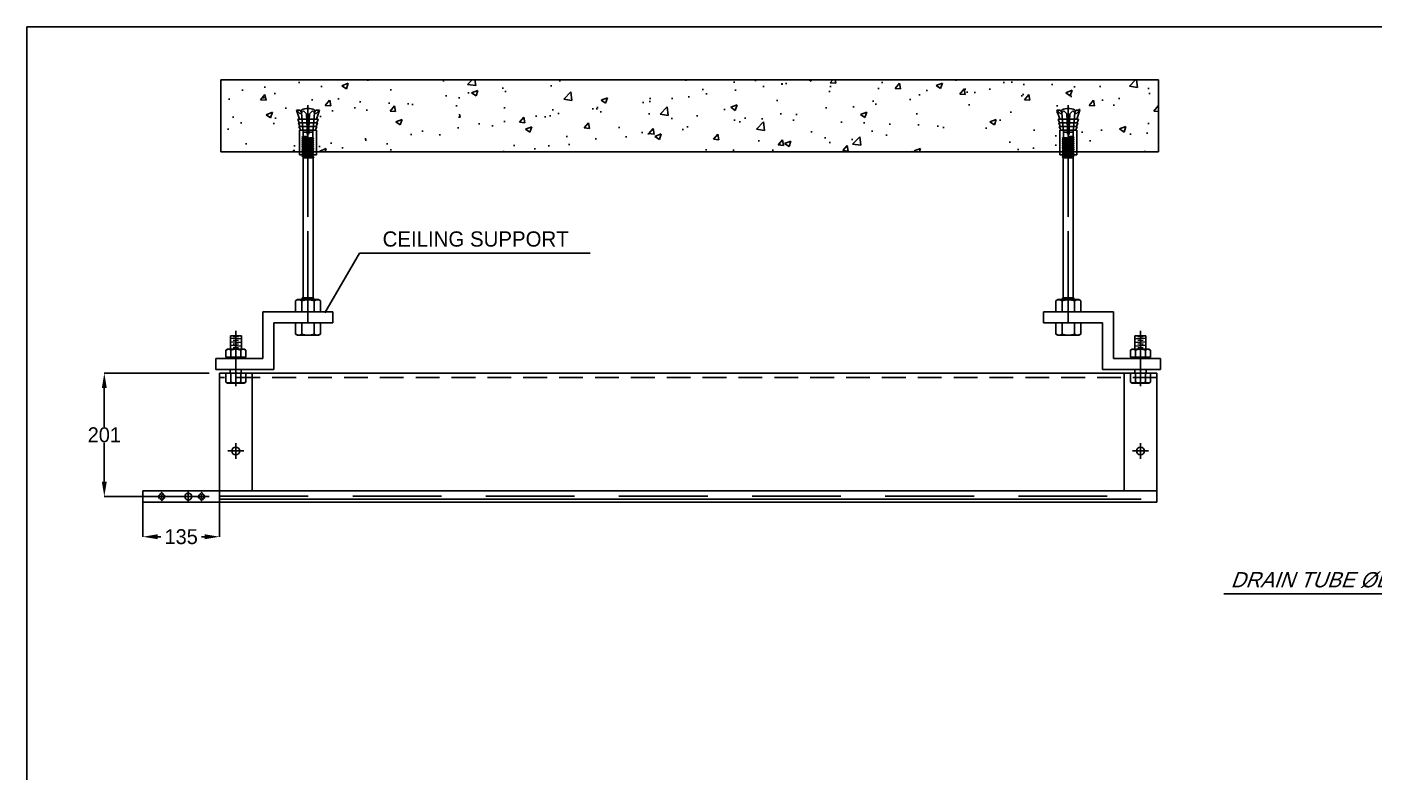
# Model space of a CAD drawing. Extents: x 462150 to 593348, y 35809 to 85242.
# Drawn here: x 473996 to 475893, y 49605 to 50655 of the extents above; entities that cross this region are included whole.
import ezdxf

# ---------------------------------------------------------------- set-up
doc = ezdxf.new("R2010")
doc.units = 0
doc.header["$LTSCALE"] = 500
doc.header["$MEASUREMENT"] = 0
for name, pattern in [('CENTER', [2, 1.25, -0.25, 0.25, -0.25]), ('DASHDOT', [1, 0.5, -0.25, 0, -0.25]), ('DOT-E', [0.26, 0.15, -0.11]), ('DSH1', [0.101, 0.067, -0.034]), ('HIDDEN', [0.375, 0.25, -0.125])]:
    doc.linetypes.add(name, pattern=pattern)
for name, color, linetype in [('M_AHU', 40, 'Continuous'), ('M_DISTANCE', 30, 'Continuous'), ('MCENTER', 7, 'DASHDOT'), ('MDRILL-D', 2, 'DOT-E'), ('MDRILLING', 2, 'Continuous'), ('MLEROY80', 2, 'Continuous'), ('MLEROY80-1', 2, 'Continuous'), ('MNUTS', 2, 'Continuous')]:
    doc.layers.add(name, color=color, linetype=linetype)
doc.styles.add('MLEROY80', font='stencil', dxfattribs={"oblique": 20, "height": 210})
doc.dimstyles.new('M_A_HAMID', dxfattribs={"dimscale": 0, "dimtxt": 105, "dimasz": 105, "dimexe": 0.18, "dimexo": 0.625, "dimtad": 0, "dimtih": 1, "dimtoh": 1, "dimdec": 0, "dimzin": 0, "dimdsep": 46, "dimtxsty": 'Standard', "dimcen": 0.09, "dimclrt": 256, "dimadec": 0, "dimazin": 0, "dimtfac": 1, "dimtdec": 0, "dimtofl": 0, "dimtmove": 0, "dimatfit": 3, "dimfxl": 1, "dimtolj": 1, "dimtzin": 0, "dimarcsym": 0})

# ---------------------------------------------------------------- blocks, each defined once
blk = doc.blocks.new('*D575')
at = {"layer": 'Defpoints', "color": 0, "transparency": 16777216}
for p in [(474158.7846902555, 49991.58219664316), (474266.7846902555, 49991.58219664316), (474266.7846902555, 49937.03192125211)]:
    blk.add_point(p, dxfattribs=at)
at = {"layer": 'M_DISTANCE', "color": 0, "lineweight": -2, "transparency": 16777216}
for p, q in [((474158.7846902555, 49990.95719664316), (474158.7846902555, 49936.85192125211)), ((474266.7846902555, 49990.95719664316), (474266.7846902555, 49936.85192125211)), ((474179.7846902555, 49937.03192125211), (474184.1596902555, 49937.03192125211)), ((474245.7846902555, 49937.03192125211), (474241.4096902555, 49937.03192125211))]:
    blk.add_line(p, q, dxfattribs=at)
at = {"layer": 'M_DISTANCE', "color": 0, "transparency": 16777216}
for points in [[(474179.7846902555, 49940.53192125211), (474179.7846902555, 49933.53192125211), (474158.7846902555, 49937.03192125211)], [(474245.7846902555, 49940.53192125211), (474245.7846902555, 49933.53192125211), (474266.7846902555, 49937.03192125211)]]:
    blk.add_solid(points, dxfattribs=at)
at = {"layer": 'M_DISTANCE', "transparency": 16777216, "insert": (474212.7846902555, 49937.03192125211), "char_height": 21, "attachment_point": 5}
blk.add_mtext('\\A1;135', dxfattribs=at)
blk = doc.blocks.new('*D576')
at = {"layer": 'Defpoints', "color": 0, "transparency": 16777216}
for p in [(474104.5662830176, 50167.48096884885), (474252.9275368251, 50167.48096884885), (474252.9275368251, 49993.70976246805)]:
    blk.add_point(p, dxfattribs=at)
at = {"layer": 'M_DISTANCE', "color": 0, "lineweight": -2, "transparency": 16777216}
for p, q in [((474252.3025368251, 50167.48096884885), (474104.3862830176, 50167.48096884885)), ((474104.5662830176, 50146.48096884885), (474104.5662830176, 50091.72036565838)), ((474104.5662830176, 50014.70976246805), (474104.5662830176, 50069.47036565838)), ((474252.3025368251, 49993.70976246805), (474104.3862830176, 49993.70976246805))]:
    blk.add_line(p, q, dxfattribs=at)
at = {"layer": 'M_DISTANCE', "color": 0, "transparency": 16777216}
for points in [[(474101.0662830176, 50146.48096884885), (474108.0662830176, 50146.48096884885), (474104.5662830176, 50167.48096884885)], [(474101.0662830176, 50014.70976246805), (474108.0662830176, 50014.70976246805), (474104.5662830176, 49993.70976246805)]]:
    blk.add_solid(points, dxfattribs=at)
at = {"layer": 'M_DISTANCE', "transparency": 16777216, "insert": (474104.5662830176, 50080.59536565845), "char_height": 21, "attachment_point": 5}
blk.add_mtext('\\A1;201', dxfattribs=at)
blk = doc.blocks.new('BOLT')
at = {"layer": 'MNUTS'}
for p, q in [((-3.638e-12, 135), (121.0644973453418, 135)), ((-3.638e-12, 67.5), (121.0972546104349, 67.5)), ((134.054878402112, 112.5), (121.0644973453418, 135)), ((134.054878402112, -112.5), (134.054878402112, 112.5)), ((0, -67.50000000000728), (121.0644973453418, -67.5)), ((3.638e-12, -135), (121.0644973453418, -135)), ((134.054878402112, -112.5), (121.0644973453418, -135))]:
    blk.add_line(p, q, dxfattribs=at)
for centre, radius, start, end in [((77.3909644753694, 100.8880248386849), 55, 322.5669593333992, 33.8110536569643), ((-80.35944283273783, 0.0488787698050146), 212.4487107513762, 341.4607744695029, 18.51142030084701), ((77.3909644753694, -100.8880248386849), 55, 326.1889463430356, 37.4330406666008)]:
    blk.add_arc(centre, radius, start, end, dxfattribs=at)
blk = doc.blocks.new('NUT1')
at = {"layer": 'MNUTS'}
for p, q in [((-110.0000000000018, 112.5), (-97.00961894323521, 135)), ((-110.0000000000018, 112.5), (-110.0000000000018, -112.5)), ((-1.819e-12, 135), (-97.00961894323521, 135)), ((-1.819e-12, 67.5), (-97.00961894323521, 67.5)), ((-1.819e-12, 135), (1.819e-12, -135)), ((-110.0000000000018, -112.5), (-97.00961894323521, -135)), ((-1.819e-12, -67.5), (-97.04237620832828, -67.5)), ((1.819e-12, -135), (-97.00961894323521, -135))]:
    blk.add_line(p, q, dxfattribs=at)
for centre, radius, start, end in [((-53.33608607325913, 100.8880248386849), 55, 146.1889463430356, 217.4330406666008), ((104.4143212348481, -0.0488787698050146), 212.4487107513762, 161.4607744695029, 198.511420300847), ((-53.33608607325913, -100.8880248386849), 55, 142.5669593333992, 213.8110536569644)]:
    blk.add_arc(centre, radius, start, end, dxfattribs=at)
blk = doc.blocks.new('MECH-A')
for p, q in [((1.00000000000004, 1.00000000000004), (0, 1.00000000000004)), ((0, 1.00000000000004), (0, 0))]:
    blk.add_line(p, q)

msp = doc.modelspace()

# ---------------------------------------------------------------- hatches: boundary and pattern name
at = {"layer": 'M_AHU'}
h = msp.add_hatch(dxfattribs=at)
h.set_pattern_fill('AR-CONC', color=9, scale=0.5, style=0)
h.set_pattern_definition([(49.99999999999999, (474021.7739844462, 48793.58374611465), (91.092334498002, -7.969542769451543), [9.525, -104.775]), (355, (474021.7739844462, 48793.58374611465), (-17.62141298783349, 95.52832144108999), [7.62, -83.82]), (100.451, (474029.3649844461, 48792.91962111464), (73.47125083297962, 87.55834391014594), [8.095, -89.045]), (46.18420000000001, (474021.7739844462, 48818.98374611465), (135.539520446065, -21.02116396636357), [14.2875, -157.1625]), (96.63559999999998, (474033.0689344461, 48817.23199611465), (118.7021172331186, 123.7127779450246), [12.14249999999995, -133.5674999999992]), (351.1840000000001, (474021.7739844462, 48818.98374611465), (118.702302906967, 123.7125589302988), [11.43, -125.73]), (21, (474034.4739844461, 48812.63374611464), (75.80743991769164, -51.13275925838125), [9.525, -104.775]), (326.0000000000001, (474034.4739844461, 48812.63374611464), (30.90101417382354, 92.09398306115963), [7.62, -83.82]), (71.4514, (474040.7912344462, 48808.37269611465), (106.7082453850622, 40.96142885802873), [8.095, -89.045]), (37.50000000000001, (474021.7739844462, 48793.58374611465), (1.544301625295908, 42.27751943657655), [0, -82.804, 0, -85.09, 0, -84.1375]), (7.499999999999999, (474021.7739844462, 48793.58374611465), (33.40983125515287, 50.09028740905975), [0, -48.514, 0, -80.899, 0, -32.0675]), (327.5, (473993.4529844462, 48793.58374611465), (67.7952975834357, -2.864371996336729), [0, -31.75, 0, -99.06, 0, -131.445]), (317.5, (473980.7529844462, 48793.58374611465), (74.06459069300902, 12.71324551666651), [0, -41.275, 0, -65.786, 0, -93.345])])
h.paths.add_polyline_path([(475312.3486689026, 50479.44887015297), (475312.3486689027, 50509.98016685925), (475313.7889981208, 50509.98016685925), (475311.7725372154, 50515.16535204443), (475312.9248005899, 50515.16535204443), (475310.9083396846, 50520.35053722963), (475312.0606030591, 50520.35053722961), (475310.0441421538, 50525.53572241481), (475312.5167979454, 50525.53572241481), (475308.3157470921, 50538.21061953415), (475313.1713730564, 50538.21061953415), (475315.1808397981, 50535.33567990087), (475314.9412614953, 50538.21061953414, -0.2488214183362746), (475333.9536071744, 50538.2106195341), (475333.7140288716, 50535.3356799008), (475335.7234956134, 50538.21061953408), (475340.5791215777, 50538.21061953407), (475336.3780707242, 50525.53572241474), (475338.8507265159, 50525.53572241474), (475336.8342656106, 50520.35053722955), (475337.986528985, 50520.35053722954), (475335.9700680797, 50515.16535204437), (475337.1223314541, 50515.16535204436), (475335.1058705488, 50509.98016685919), (475336.5461997669, 50509.98016685918), (475336.5461997668, 50479.44887015297), (475589.0020640933, 50479.44887015297), (475589.0020640933, 50581.01849225723), (474268.5336001085, 50581.01849225723), (474268.5336001085, 50479.44887015297), (474578.453278684, 50479.44887015297), (474578.4532786839, 50509.98016685918), (474579.893607902, 50509.98016685919), (474577.8771469967, 50515.16535204436), (474579.0294103711, 50515.16535204437), (474577.0129494658, 50520.35053722954), (474578.1652128402, 50520.35053722955), (474576.1487519349, 50525.53572241474), (474578.6214077266, 50525.53572241474), (474574.4203568731, 50538.21061953407), (474579.2759828374, 50538.21061953408), (474581.2854495792, 50535.3356799008), (474581.0458712764, 50538.2106195341, -0.2488214183362744), (474600.0582169555, 50538.21061953414), (474599.8186386527, 50535.33567990087), (474601.8281053944, 50538.21061953415), (474606.6837313587, 50538.21061953415), (474602.4826805054, 50525.53572241481), (474604.955336297, 50525.53572241481), (474602.9388753917, 50520.35053722961), (474604.0911387662, 50520.35053722963), (474602.0746778608, 50515.16535204443), (474603.2269412354, 50515.16535204443), (474601.21048033, 50509.98016685925), (474602.6508095481, 50509.98016685925), (474602.6508095482, 50479.44887015297)])
at = {"layer": 'M_DISTANCE'}
h = msp.add_hatch(dxfattribs=at)
h.set_pattern_fill('ANSI37', color=256, scale=20, style=0)
h.set_pattern_definition([(45, (9795226.215800187, 4681932.108016768), (-1.767766952966369, 1.767766952966369), []), (135, (9795226.215800187, 4681932.108016768), (-1.767766952966369, -1.767766952966369), [])])
h.paths.add_polyline_path([(474178.5398142322, 49993.54004435725), (474185.3826879448, 50000.38291806983), (474192.284091049, 49993.48151496558), (474185.4412173365, 49986.63864125299)])
h = msp.add_hatch(dxfattribs=at)
h.set_pattern_fill('ANSI37', color=256, scale=20, style=0)
h.set_pattern_definition([(45, (9795282.378935535, 4681932.108016768), (-1.767766952966369, 1.767766952966369), []), (135, (9795282.378935535, 4681932.108016768), (-1.767766952966369, -1.767766952966369), [])])
h.paths.add_polyline_path([(474234.7029495796, 49993.54004435689), (474241.5458232922, 50000.38291806948), (474248.4472263965, 49993.48151496522), (474241.6043526839, 49986.63864125263)])

# ---------------------------------------------------------------- linework, layer by layer
for p, q in [((475589.0020640933, 50581.01849225723), (474268.5336001085, 50581.01849225723)), ((474268.5336001085, 50581.01849225723), (474268.5336001085, 50479.44887015297)), ((475589.0020640933, 50581.01849225723), (475589.0020640933, 50479.44887015297)), ((475589.0020640933, 50479.44887015297), (474268.5336001085, 50479.44887015297))]:
    msp.add_line(p, q)
at = {"layer": 'M_AHU', "color": 2}
for p, q in [((474327.8795736145, 50253.85907541628), (474426.1474145124, 50253.85907541629)), ((474327.8795736145, 50188.22170958961), (474327.8795736145, 50253.85907541628)), ((474426.1474145124, 50253.85907541629), (474426.1474145124, 50238.30351986073)), ((475525.499661945, 50253.85907541628), (475427.2318210471, 50253.85907541629)), ((475427.2318210471, 50253.85907541629), (475427.2318210471, 50238.30351986073)), ((475525.499661945, 50188.22170958961), (475525.499661945, 50253.85907541628)), ((474343.4351291701, 50238.30351986073), (474426.1474145124, 50238.30351986073)), ((474343.4351291701, 50172.66615403405), (474343.4351291701, 50238.30351986073)), ((475509.9441063894, 50238.30351986073), (475427.2318210471, 50238.30351986073)), ((475509.9441063894, 50172.66615403405), (475509.9441063894, 50238.30351986073)), ((474282.0691725682, 50201.47217181887), (474282.0691725682, 50220.22728093109)), ((474282.0691725682, 50220.22728093109), (474297.6247281237, 50220.22728093109)), ((474297.4398717434, 50215.71096857092), (474282.0984733928, 50217.05316700924)), ((474293.6045221558, 50218.61318484716), (474285.9338229805, 50219.28428406633)), ((474293.6045221558, 50213.47985151383), (474285.9338229805, 50214.150950733)), ((474297.6247281237, 50201.47217181887), (474297.6247281237, 50220.22728093109)), ((475555.7545074357, 50201.47217181887), (475555.7545074357, 50220.22728093109)), ((475571.3100629913, 50220.22728093109), (475555.7545074357, 50220.22728093109)), ((475555.939363816, 50215.71096857092), (475571.2807621666, 50217.05316700924)), ((475559.7747134037, 50218.61318484716), (475567.4454125789, 50219.28428406633)), ((475559.7747134037, 50213.47985151383), (475567.4454125789, 50214.150950733)), ((475571.3100629913, 50201.47217181887), (475571.3100629913, 50220.22728093109)), ((474297.4398717434, 50210.57763523759), (474282.0984733928, 50211.91983367591)), ((474297.4398717434, 50205.44430190426), (474282.0984733928, 50206.78650034258)), ((474293.6045221558, 50208.3465181805), (474285.9338229805, 50209.01761739965)), ((474293.6045221558, 50203.21318484717), (474285.9338229805, 50203.88428406632)), ((475555.939363816, 50210.57763523759), (475571.2807621666, 50211.91983367591)), ((475555.939363816, 50205.44430190426), (475571.2807621666, 50206.78650034258)), ((475559.7747134037, 50208.3465181805), (475567.4454125789, 50209.01761739965)), ((475559.7747134037, 50203.21318484717), (475567.4454125789, 50203.88428406632)), ((474261.6858290124, 50188.22170958961), (474327.8795736145, 50188.22170958961)), ((474261.6858290124, 50172.66615403405), (474261.6858290124, 50188.22170958961)), ((475591.6934065471, 50188.22170958961), (475525.499661945, 50188.22170958961)), ((475591.6934065471, 50172.66615403405), (475591.6934065471, 50188.22170958961)), ((474261.6858290124, 50172.66615403405), (474343.4351291701, 50172.66615403405)), ((474281.9080512346, 50172.66615403405), (474281.9080512346, 50167.48096884887)), ((474297.4636067902, 50172.66615403405), (474297.4636067902, 50167.48096884887)), ((475591.6934065471, 50172.66615403405), (475509.9441063894, 50172.66615403405)), ((475555.9156287693, 50172.66615403405), (475555.9156287693, 50167.48096884887)), ((475571.4711843248, 50172.66615403405), (475571.4711843248, 50167.48096884887)), ((474266.7846902555, 49989.83250295913), (475564.3846902556, 49989.83250295913))]:
    msp.add_line(p, q, dxfattribs=at)
at = {"layer": 'M_AHU', "color": 2, "linetype": 'CENTER'}
for p, q in [((474289.6858290124, 50227.01758673526), (474289.6858290124, 50149.07926539492)), ((475563.6934065471, 50227.01758673526), (475563.6934065471, 50149.07926539492)), ((474289.6858290124, 50156.05879683748), (474289.6858290124, 50196.50324128193)), ((475563.6934065471, 50156.05879683748), (475563.6934065471, 50196.50324128193)), ((474289.6858290124, 50046.68096884886), (474289.6858290124, 50069.08096884886)), ((475563.6934065471, 50046.68096884886), (475563.6934065471, 50069.08096884886)), ((474300.8858290124, 50057.88096884886), (474278.4858290124, 50057.88096884886)), ((475552.4934065471, 50057.88096884886), (475574.8934065471, 50057.88096884886)), ((474229.1846902556, 49993.70976246807), (474216.3846902556, 49993.70976246807)), ((474222.7846902555, 49987.30976246806), (474222.7846902555, 50000.10976246806))]:
    msp.add_line(p, q, dxfattribs=at)
at = {"layer": 'M_AHU'}
for p, q in [((474266.7846902555, 50167.48096884887), (475586.7846902555, 50167.48096884885)), ((474266.7846902555, 50167.48096884887), (474266.7846902555, 49985.88096884886)), ((474312.5869677692, 50167.48096884887), (474312.5869677692, 50001.53855608726)), ((475540.7922677902, 50167.48096884887), (475540.7922677902, 50001.53855608726)), ((475586.7846902555, 50167.48096884885), (475586.7846902555, 49985.88096884886)), ((474158.7846902555, 50001.53855608726), (475586.7846902555, 50001.53855608725)), ((474158.7846902555, 50001.53855608726), (474158.7846902555, 49985.88096884886)), ((474158.7846902555, 49985.88096884886), (475586.7846902555, 49985.88096884886))]:
    msp.add_line(p, q, dxfattribs=at)
at = {"layer": 'M_AHU', "color": 2, "linetype": 'DSH1'}
msp.add_line((475586.5945453039, 50161.25874662663), (474266.7846902555, 50161.25874662659), dxfattribs=at)
at = {"layer": 'M_AHU', "color": 2, "linetype": 'HIDDEN'}
msp.add_line((474266.7846902549, 49994.07866015033), (475564.3846902549, 49994.07866015033), dxfattribs=at)
at = {"layer": 'M_AHU', "color": 2}
for centre, radius in [((474289.6858290124, 50057.88096884886), 5.600000000000001), ((475563.6934065471, 50057.88096884886), 5.600000000000001), ((474222.7846902555, 49993.70976246807), 4.80000000000291)]:
    msp.add_circle(centre, radius, dxfattribs=at)
at = {"layer": 'MCENTER'}
for p, q in [((474391.3557369797, 50387.67294332434), (474391.3557369796, 50545.29098209645)), ((475462.0234985797, 50387.67294332434), (475462.0234985799, 50545.29098209645)), ((474391.35573698, 50238.30351986073), (474391.3557369798, 50367.72601737043)), ((475462.0234985794, 50238.30351986073), (475462.0234985797, 50367.72601737043))]:
    msp.add_line(p, q, dxfattribs=at)
at = {"layer": 'MDRILL-D'}
for p, q in [((474382.1560606099, 50534.53266189766), (474384.3541089737, 50508.15608153262)), ((474400.5554133495, 50534.53266189771), (474398.3573649857, 50508.15608153266)), ((475452.82382221, 50534.53266189771), (475455.0218705737, 50508.15608153266)), ((475471.2231749496, 50534.53266189766), (475469.0251265858, 50508.15608153262)), ((474382.9137797556, 50499.77385154235), (474384.3541089737, 50501.21418076046)), ((474382.9137797556, 50499.77385154235), (474391.3557369797, 50499.77385154236)), ((474384.3541089737, 50498.33352232424), (474382.9137797556, 50499.77385154235)), ((474382.9137797556, 50496.89319310613), (474384.3541089737, 50498.33352232424)), ((474399.7976942039, 50495.45286388808), (474382.9137797556, 50496.89319310613)), ((474399.7976942039, 50495.45286388808), (474382.9137797556, 50496.89319310613)), ((474384.3541089737, 50495.45286388804), (474382.9137797556, 50496.89319310613)), ((474384.3541089737, 50508.15608153262), (474384.3541089737, 50501.21418076046)), ((474384.3541089737, 50501.21418076046), (474391.3557369797, 50501.21418076047)), ((474398.3573649858, 50499.77385154239), (474384.3541089737, 50498.33352232424)), ((474384.3541089737, 50498.33352232424), (474398.3573649858, 50496.89319310617)), ((474390.2034736052, 50507.099508423), (474385.5023921519, 50507.09950842299)), ((474399.7976942039, 50498.3335223243), (474391.3557369797, 50499.05368693331)), ((474399.7976942039, 50498.3335223243), (474391.3557369797, 50499.05368693331)), ((474397.2090818075, 50507.09950842302), (474392.5080003542, 50507.099508423)), ((474398.3573649857, 50508.15608153266), (474398.3573649858, 50499.77385154239)), ((474399.7976942039, 50498.3335223243), (474398.3573649858, 50499.77385154239)), ((474398.3573649858, 50496.89319310617), (474399.7976942039, 50498.3335223243)), ((474399.7976942039, 50495.45286388808), (474398.3573649858, 50496.89319310617)), ((475453.5815413555, 50498.3335223243), (475455.0218705736, 50499.77385154239)), ((475453.5815413555, 50498.3335223243), (475462.0234985797, 50499.05368693331)), ((475453.5815413555, 50498.3335223243), (475462.0234985797, 50499.05368693331)), ((475455.0218705736, 50496.89319310617), (475453.5815413555, 50498.3335223243)), ((475453.5815413555, 50495.45286388808), (475470.4654558038, 50496.89319310613)), ((475453.5815413555, 50495.45286388808), (475470.4654558038, 50496.89319310613)), ((475453.5815413555, 50495.45286388808), (475455.0218705736, 50496.89319310617)), ((475455.0218705737, 50508.15608153266), (475455.0218705736, 50499.77385154239)), ((475455.0218705736, 50499.77385154239), (475469.0251265857, 50498.33352232424)), ((475469.0251265857, 50498.33352232424), (475455.0218705736, 50496.89319310617)), ((475456.1701537519, 50507.09950842302), (475460.8712352052, 50507.099508423)), ((475469.0251265857, 50501.21418076046), (475462.0234985797, 50501.21418076047)), ((475470.4654558038, 50499.77385154235), (475462.0234985797, 50499.77385154236)), ((475463.1757619542, 50507.099508423), (475467.8768434075, 50507.09950842299)), ((475469.0251265858, 50508.15608153262), (475469.0251265857, 50501.21418076046)), ((475470.4654558038, 50499.77385154235), (475469.0251265857, 50501.21418076046)), ((475469.0251265857, 50498.33352232424), (475470.4654558038, 50499.77385154235)), ((475470.4654558038, 50496.89319310613), (475469.0251265857, 50498.33352232424)), ((475469.0251265857, 50495.45286388804), (475470.4654558038, 50496.89319310613)), ((474382.9137797556, 50494.01253466991), (474384.3541089737, 50495.45286388804)), ((474399.7976942039, 50492.57220545186), (474382.9137797556, 50494.01253466991)), ((474399.7976942039, 50492.57220545186), (474382.9137797556, 50494.01253466991)), ((474384.3541089737, 50492.57220545182), (474382.9137797556, 50494.01253466991)), ((474382.9137797556, 50491.1318762337), (474384.3541089737, 50492.57220545182)), ((474399.7976942039, 50489.69154701565), (474382.9137797556, 50491.1318762337)), ((474399.7976942039, 50489.69154701565), (474382.9137797556, 50491.1318762337)), ((474384.3541089737, 50489.6915470156), (474382.9137797556, 50491.1318762337)), ((474382.9137797556, 50488.25121779749), (474384.3541089737, 50489.6915470156)), ((474399.797694204, 50486.81088857943), (474382.9137797556, 50488.25121779749)), ((474399.797694204, 50486.81088857943), (474382.9137797556, 50488.25121779749)), ((474384.3541089738, 50486.81088857938), (474382.9137797556, 50488.25121779749)), ((474382.9137797556, 50485.37055936128), (474384.3541089738, 50486.81088857938)), ((474399.797694204, 50483.93023014323), (474382.9137797556, 50485.37055936128)), ((474399.797694204, 50483.93023014323), (474382.9137797556, 50485.37055936128)), ((474384.3541089738, 50483.93023014317), (474382.9137797556, 50485.37055936128)), ((474382.9137797556, 50482.48990092506), (474384.3541089738, 50483.93023014317)), ((474399.797694204, 50481.04957170701), (474382.9137797556, 50482.48990092506)), ((474399.797694204, 50481.04957170701), (474382.9137797556, 50482.48990092506)), ((474384.3541089738, 50481.04957170695), (474382.9137797556, 50482.48990092506)), ((474382.9137797556, 50479.60924248884), (474384.3541089738, 50481.04957170695)), ((474399.797694204, 50478.16891327079), (474382.9137797556, 50479.60924248884)), ((474399.797694204, 50478.16891327079), (474382.9137797556, 50479.60924248884)), ((474384.3541089738, 50478.16891327075), (474382.9137797556, 50479.60924248884)), ((474382.9137797556, 50476.72858405264), (474384.3541089738, 50478.16891327075)), ((474384.3541089737, 50495.45286388804), (474398.3573649858, 50494.01253466996)), ((474384.3541089737, 50492.57220545182), (474398.3573649858, 50491.13187623374)), ((474384.3541089737, 50489.6915470156), (474398.3573649859, 50488.25121779754)), ((474384.3541089738, 50486.81088857938), (474398.3573649859, 50485.37055936132)), ((474384.3541089738, 50483.93023014317), (474398.3573649859, 50482.4899009251)), ((474384.3541089738, 50481.04957170695), (474398.3573649859, 50479.60924248888)), ((474384.3541089738, 50478.16891327075), (474398.3573649859, 50476.72858405267)), ((474398.3573649858, 50494.01253466996), (474399.7976942039, 50495.45286388808)), ((474399.7976942039, 50492.57220545186), (474398.3573649858, 50494.01253466996)), ((474398.3573649858, 50491.13187623374), (474399.7976942039, 50492.57220545186)), ((474399.7976942039, 50489.69154701565), (474398.3573649858, 50491.13187623374)), ((474398.3573649859, 50488.25121779754), (474399.7976942039, 50489.69154701565)), ((474399.797694204, 50486.81088857943), (474398.3573649859, 50488.25121779754)), ((474398.3573649859, 50485.37055936132), (474399.797694204, 50486.81088857943)), ((474399.797694204, 50483.93023014323), (474398.3573649859, 50485.37055936132)), ((474398.3573649859, 50482.4899009251), (474399.797694204, 50483.93023014323)), ((474399.797694204, 50481.04957170701), (474398.3573649859, 50482.4899009251)), ((474398.3573649859, 50479.60924248888), (474399.797694204, 50481.04957170701)), ((474399.797694204, 50478.16891327079), (474398.3573649859, 50479.60924248888)), ((474398.3573649859, 50476.72858405267), (474399.797694204, 50478.16891327079)), ((475455.0218705736, 50494.01253466996), (475453.5815413555, 50495.45286388808)), ((475453.5815413555, 50492.57220545186), (475470.4654558038, 50494.01253466991)), ((475453.5815413555, 50492.57220545186), (475470.4654558038, 50494.01253466991)), ((475453.5815413555, 50492.57220545186), (475455.0218705736, 50494.01253466996)), ((475455.0218705736, 50491.13187623374), (475453.5815413555, 50492.57220545186)), ((475453.5815413555, 50489.69154701565), (475470.4654558038, 50491.1318762337)), ((475453.5815413555, 50489.69154701565), (475470.4654558038, 50491.1318762337)), ((475453.5815413555, 50489.69154701565), (475455.0218705736, 50491.13187623374)), ((475455.0218705736, 50488.25121779754), (475453.5815413555, 50489.69154701565)), ((475453.5815413555, 50486.81088857943), (475470.4654558038, 50488.25121779749)), ((475453.5815413555, 50486.81088857943), (475470.4654558038, 50488.25121779749)), ((475453.5815413555, 50486.81088857943), (475455.0218705736, 50488.25121779754)), ((475455.0218705736, 50485.37055936132), (475453.5815413555, 50486.81088857943)), ((475453.5815413555, 50483.93023014323), (475470.4654558038, 50485.37055936128)), ((475453.5815413555, 50483.93023014323), (475470.4654558038, 50485.37055936128)), ((475453.5815413555, 50483.93023014323), (475455.0218705736, 50485.37055936132)), ((475455.0218705736, 50482.4899009251), (475453.5815413555, 50483.93023014323)), ((475453.5815413555, 50481.04957170701), (475470.4654558038, 50482.48990092506)), ((475453.5815413555, 50481.04957170701), (475470.4654558038, 50482.48990092506)), ((475453.5815413555, 50481.04957170701), (475455.0218705736, 50482.4899009251)), ((475455.0218705736, 50479.60924248888), (475453.5815413555, 50481.04957170701)), ((475453.5815413555, 50478.16891327079), (475470.4654558038, 50479.60924248884)), ((475453.5815413555, 50478.16891327079), (475470.4654558038, 50479.60924248884)), ((475453.5815413555, 50478.16891327079), (475455.0218705736, 50479.60924248888)), ((475455.0218705736, 50476.72858405267), (475453.5815413555, 50478.16891327079)), ((475469.0251265857, 50495.45286388804), (475455.0218705736, 50494.01253466996)), ((475469.0251265857, 50492.57220545182), (475455.0218705736, 50491.13187623374)), ((475469.0251265857, 50489.6915470156), (475455.0218705736, 50488.25121779754)), ((475469.0251265857, 50486.81088857938), (475455.0218705736, 50485.37055936132)), ((475469.0251265857, 50483.93023014317), (475455.0218705736, 50482.4899009251)), ((475469.0251265857, 50481.04957170695), (475455.0218705736, 50479.60924248888)), ((475469.0251265857, 50478.16891327075), (475455.0218705736, 50476.72858405267)), ((475470.4654558038, 50494.01253466991), (475469.0251265857, 50495.45286388804)), ((475469.0251265857, 50492.57220545182), (475470.4654558038, 50494.01253466991)), ((475470.4654558038, 50491.1318762337), (475469.0251265857, 50492.57220545182)), ((475469.0251265857, 50489.6915470156), (475470.4654558038, 50491.1318762337)), ((475470.4654558038, 50488.25121779749), (475469.0251265857, 50489.6915470156)), ((475469.0251265857, 50486.81088857938), (475470.4654558038, 50488.25121779749)), ((475470.4654558038, 50485.37055936128), (475469.0251265857, 50486.81088857938)), ((475469.0251265857, 50483.93023014317), (475470.4654558038, 50485.37055936128)), ((475470.4654558038, 50482.48990092506), (475469.0251265857, 50483.93023014317)), ((475469.0251265857, 50481.04957170695), (475470.4654558038, 50482.48990092506)), ((475470.4654558038, 50479.60924248884), (475469.0251265857, 50481.04957170695)), ((475469.0251265857, 50478.16891327075), (475470.4654558038, 50479.60924248884)), ((475470.4654558038, 50476.72858405264), (475469.0251265857, 50478.16891327075)), ((474399.797694204, 50475.28825483457), (474382.9137797556, 50476.72858405264)), ((474384.3541089738, 50475.28825483453), (474382.9137797556, 50476.72858405264)), ((474399.797694204, 50475.28825483457), (474398.3573649859, 50476.72858405267)), ((475453.5815413555, 50475.28825483457), (475470.4654558038, 50476.72858405264)), ((475453.5815413555, 50475.28825483457), (475455.0218705736, 50476.72858405267)), ((475469.0251265857, 50475.28825483453), (475470.4654558038, 50476.72858405264))]:
    msp.add_line(p, q, dxfattribs=at)
for centre, start, end in [((474385.5023921519, 50508.25177179748), 184.7636416900243, 270), ((474397.2090818075, 50508.25177179751), 270, 355.2363583099757), ((475456.1701537519, 50508.25177179751), 184.7636416900243, 270), ((475467.8768434075, 50508.25177179748), 270, 355.2363583099757)]:
    msp.add_arc(centre, 1.152263374485597, start, end, dxfattribs=at)
at = {"layer": 'MDRILLING'}
for p, q in [((474375.2240497369, 50538.21061953407), (474380.409234922, 50533.0254343489)), ((474380.0796757012, 50538.21061953408), (474375.2240497369, 50538.21061953407)), ((474379.4251005903, 50525.53572241474), (474375.2240497369, 50538.21061953407)), ((474380.0796757012, 50538.21061953408), (474382.0891424429, 50535.3356799008)), ((474380.409234922, 50533.0254343489), (474385.0832547286, 50537.05835615961)), ((474381.9140237452, 50537.43710427342), (474382.1560606099, 50534.53266189766)), ((474385.0832547286, 50537.05835615961), (474389.0512102307, 50533.02543434893)), ((474397.6282192307, 50537.05835615965), (474393.6602637286, 50533.02543434893)), ((474402.3022390372, 50533.02543434896), (474397.6282192307, 50537.05835615965)), ((474400.7974502141, 50537.43710427346), (474400.5554133495, 50534.53266189771)), ((474402.6317982581, 50538.21061953415), (474400.6223315164, 50535.33567990085)), ((474407.4874242224, 50538.21061953415), (474402.3022390372, 50533.02543434896)), ((474407.4874242224, 50538.21061953415), (474402.6317982581, 50538.21061953415)), ((474403.286373369, 50525.53572241481), (474407.4874242224, 50538.21061953415)), ((475445.891811337, 50538.21061953415), (475451.0769965222, 50533.02543434896)), ((475445.891811337, 50538.21061953415), (475450.7474373013, 50538.21061953415)), ((475450.0928621904, 50525.53572241481), (475445.891811337, 50538.21061953415)), ((475450.7474373013, 50538.21061953415), (475452.7569040431, 50535.33567990085)), ((475451.0769965222, 50533.02543434896), (475455.7510163288, 50537.05835615965)), ((475452.5817853453, 50537.43710427346), (475452.82382221, 50534.53266189771)), ((475455.7510163288, 50537.05835615965), (475459.7189718309, 50533.02543434893)), ((475468.2959808309, 50537.05835615961), (475464.3280253288, 50533.02543434893)), ((475472.9700006374, 50533.0254343489), (475468.2959808309, 50537.05835615961)), ((475471.4652118143, 50537.43710427342), (475471.2231749496, 50534.53266189766)), ((475473.2995598583, 50538.21061953408), (475471.2900931165, 50535.3356799008)), ((475478.1551858226, 50538.21061953407), (475472.9700006374, 50533.0254343489)), ((475473.2995598583, 50538.21061953408), (475478.1551858226, 50538.21061953407)), ((475473.9541349692, 50525.53572241474), (475478.1551858226, 50538.21061953407)), ((474389.4784336365, 50525.53572241477), (474376.9524447986, 50525.53572241474)), ((474378.968905704, 50520.35053722954), (474376.9524447986, 50525.53572241474)), ((474389.7742036867, 50520.35053722958), (474377.8166423294, 50520.35053722954)), ((474379.8331032348, 50515.16535204437), (474377.8166423294, 50520.35053722954)), ((474389.0512102307, 50533.02543434893), (474390.2034736052, 50512.82494760192)), ((474393.6602637286, 50533.02543434893), (474392.5080003542, 50512.82494760192)), ((474404.8948316299, 50520.35053722963), (474392.9372702726, 50520.35053722958)), ((474405.7590291607, 50525.53572241481), (474393.2330403228, 50525.53572241477)), ((474402.8783707246, 50515.16535204443), (474404.8948316299, 50520.35053722963)), ((474403.7425682554, 50520.35053722963), (474405.7590291607, 50525.53572241481)), ((475447.6202063987, 50525.53572241481), (475460.1461952366, 50525.53572241477)), ((475449.636667304, 50520.35053722963), (475447.6202063987, 50525.53572241481)), ((475450.5008648349, 50515.16535204443), (475448.4844039296, 50520.35053722963)), ((475448.4844039296, 50520.35053722963), (475460.4419652868, 50520.35053722958)), ((475459.7189718309, 50533.02543434893), (475460.8712352053, 50512.82494760192)), ((475464.3280253288, 50533.02543434893), (475463.1757619542, 50512.82494760192)), ((475463.6050318728, 50520.35053722958), (475475.56259323, 50520.35053722954)), ((475463.900801923, 50525.53572241477), (475476.4267907608, 50525.53572241474)), ((475473.5461323246, 50515.16535204437), (475475.56259323, 50520.35053722954)), ((475474.4103298555, 50520.35053722954), (475476.4267907608, 50525.53572241474)), ((474390.0699737369, 50515.1653520444), (474378.6808398603, 50515.16535204436)), ((474380.6973007657, 50509.98016685919), (474378.6808398603, 50515.16535204436)), ((474390.2034736052, 50509.9801668592), (474379.2569715476, 50509.98016685918)), ((474379.2569715477, 50475.41226562461), (474379.2569715476, 50509.98016685918)), ((474390.2034736052, 50512.82494760192), (474390.2034736052, 50504.02981939947)), ((474392.5080003542, 50512.82494760192), (474392.5080003542, 50504.12439067048)), ((474403.4545024118, 50509.98016685925), (474392.5080003542, 50509.98016685922)), ((474404.030634099, 50515.16535204443), (474392.6415002225, 50515.1653520444)), ((474402.0141731937, 50509.98016685925), (474404.030634099, 50515.16535204443)), ((474403.4545024119, 50475.41226562468), (474403.4545024118, 50509.98016685925)), ((475451.3650623657, 50509.98016685925), (475449.3486014604, 50515.16535204443)), ((475449.3486014604, 50515.16535204443), (475460.7377353369, 50515.1653520444)), ((475449.9247331475, 50475.41226562468), (475449.9247331476, 50509.98016685925)), ((475449.9247331476, 50509.98016685925), (475460.8712352053, 50509.98016685922)), ((475460.8712352053, 50512.82494760192), (475460.8712352052, 50504.12439067048)), ((475463.1757619542, 50512.82494760192), (475463.1757619542, 50504.02981939947)), ((475463.1757619542, 50509.9801668592), (475474.1222640118, 50509.98016685918)), ((475463.3092618225, 50515.1653520444), (475474.6983956991, 50515.16535204436)), ((475472.6819347937, 50509.98016685919), (475474.6983956991, 50515.16535204436)), ((475474.1222640117, 50475.41226562461), (475474.1222640118, 50509.98016685918)), ((474403.4545024119, 50475.41226562468), (474379.2569715477, 50475.41226562461)), ((474382.9137797556, 50473.84792561642), (474384.3541089738, 50475.28825483453)), ((474382.9137797556, 50473.84792561642), (474399.797694204, 50472.40759639837)), ((474384.3541089738, 50472.40759639831), (474382.9137797556, 50473.84792561642)), ((474384.3541089738, 50475.28825483453), (474398.3573649859, 50473.84792561646)), ((474384.3541089738, 50472.40759639831), (474396.5027467904, 50471.15802715586)), ((474384.3541089738, 50471.20610978011), (474384.3541089738, 50472.40759639831)), ((474384.3541089738, 50471.20610978011), (474384.3541089738, 50273.70530418706)), ((474384.3541089738, 50471.20610978011), (474398.5400615521, 50471.14996374648)), ((474398.3573649859, 50473.84792561646), (474399.797694204, 50475.28825483457)), ((474398.3573649859, 50473.84792561646), (474399.797694204, 50472.40759639837)), ((474399.797694204, 50472.40759639837), (474398.5400615521, 50471.14996374648)), ((474398.5400615521, 50471.14996374648), (474398.5400615521, 50273.7053041871)), ((475449.9247331475, 50475.41226562468), (475474.1222640117, 50475.41226562461)), ((475455.0218705736, 50473.84792561646), (475453.5815413555, 50475.28825483457)), ((475470.4654558038, 50473.84792561642), (475453.5815413555, 50472.40759639837)), ((475455.0218705736, 50473.84792561646), (475453.5815413555, 50472.40759639837)), ((475453.5815413555, 50472.40759639837), (475454.8391740074, 50471.14996374648)), ((475469.0251265857, 50471.20610978011), (475454.8391740074, 50471.14996374648)), ((475454.8391740074, 50471.14996374648), (475454.8391740073, 50273.7053041871)), ((475469.0251265857, 50475.28825483453), (475455.0218705736, 50473.84792561646)), ((475469.0251265857, 50472.40759639831), (475456.8764887691, 50471.15802715586)), ((475470.4654558038, 50473.84792561642), (475469.0251265857, 50475.28825483453)), ((475469.0251265857, 50472.40759639831), (475470.4654558038, 50473.84792561642)), ((475469.0251265857, 50471.20610978011), (475469.0251265857, 50472.40759639831)), ((475469.0251265857, 50471.20610978011), (475469.0251265856, 50273.70530418706)), ((474376.7724036466, 50271.16801370141), (474373.8557369799, 50269.48407541629)), ((474373.8557369799, 50253.85907541628), (474373.8557369799, 50269.48407541629)), ((474405.9390703132, 50271.16801370132), (474376.7724036466, 50271.16801370141)), ((474382.6057369799, 50253.85907541627), (474382.6057369799, 50269.4883217284)), ((474399.3173333197, 50273.7053041871), (474383.3941406399, 50273.70530418706)), ((474383.39414064, 50271.1680137014), (474383.3941406399, 50273.70530418706)), ((474399.3173333197, 50271.16801370144), (474399.3173333197, 50273.7053041871)), ((474400.1057369799, 50253.85907541621), (474400.1057369799, 50269.48407541621)), ((474405.9390703132, 50271.16801370132), (474408.8557369799, 50269.48407541618)), ((474408.8557369799, 50253.85907541618), (474408.8557369799, 50269.48407541618)), ((475447.4401652462, 50271.16801370132), (475444.5234985796, 50269.48407541618)), ((475444.5234985796, 50253.85907541618), (475444.5234985796, 50269.48407541618)), ((475447.4401652462, 50271.16801370132), (475476.6068319129, 50271.16801370141)), ((475453.2734985796, 50253.85907541621), (475453.2734985796, 50269.48407541621)), ((475454.0619022397, 50273.7053041871), (475469.9850949195, 50273.70530418706)), ((475454.0619022397, 50271.16801370144), (475454.0619022397, 50273.7053041871)), ((475469.9850949195, 50271.1680137014), (475469.9850949195, 50273.70530418706)), ((475470.7734985796, 50253.85907541627), (475470.7734985796, 50269.4883217284)), ((475476.6068319129, 50271.16801370141), (475479.5234985796, 50269.48407541629)), ((475479.5234985796, 50253.85907541628), (475479.5234985796, 50269.48407541629)), ((474408.8557369799, 50253.85907541618), (474373.8557369799, 50253.85907541628)), ((475444.5234985796, 50253.85907541618), (475479.5234985796, 50253.85907541628))]:
    msp.add_line(p, q, dxfattribs=at)
for centre, radius, start, end in [((474383.0623069234, 50537.53279453827), 1.152263374485597, 115.6877522642839, 184.7636416900243), ((474391.3557369797, 50520.29088860306), 20.28507033994079, 64.3122477393961, 115.6877522642839), ((474399.6491670359, 50537.53279453833), 1.152263374485597, 355.2363583099757, 64.3122477393961), ((475453.7300685236, 50537.53279453833), 1.152263374485597, 115.6877522606039, 184.7636416900243), ((475462.0234985797, 50520.29088860306), 20.28507033994079, 64.31224773571611, 115.6877522606039), ((475470.316928636, 50537.53279453827), 1.152263374485597, 355.2363583099757, 64.31224773571611), ((474378.277659686, 50263.82269152572), 7.12962962962963, 52.56695933377706, 123.8110536566083), ((474391.349400843, 50243.37356465241), 27.53964768999321, 71.46077447099464, 108.5114203007502), ((474404.4338142738, 50263.82269152565), 7.12962962962963, 56.18894634339166, 127.4330406662229), ((475448.9454212857, 50263.82269152565), 7.12962962962963, 52.56695933377706, 123.8110536566083), ((475462.0298347165, 50243.37356465241), 27.53964768999321, 71.48857969924973, 108.5392255290054), ((475475.1015758735, 50263.82269152572), 7.12962962962963, 56.18894634339166, 127.4330406662229)]:
    msp.add_arc(centre, radius, start, end, dxfattribs=at)
at = {"layer": 'MLEROY80'}
msp.add_line((476127.7562251671, 49856.45320399524), (475681.159840501, 49856.45320399501), dxfattribs=at)
at = {"layer": 'MLEROY80-1'}
for p in [(474415.2897329781, 50252.49679398705), (474788.8631679055, 50336.50349815297)]:
    msp.add_line(p, (474463.7910262428, 50336.50349815281), dxfattribs=at)

# ---------------------------------------------------------------- block references
at = {"xscale": 2970, "yscale": 2100, "zscale": 2970}
msp.add_blockref('MECH-A', (473995.6114061651, 48555.44789768747), dxfattribs=at)
at = {"layer": 'M_AHU'}
for p, xscale, yscale, zscale, rotation in [((474391.35573698, 50238.30351986073), -0.1296296296350192, 0.1296296296350192, 0.1296296296296296, 90), ((475462.0234985794, 50238.30351986073), 0.1296296296350192, 0.1296296296350192, 0.1296296296350192, 270), ((474289.6858290124, 50167.48096884887), -0.1037037037021946, 0.1037037037021946, 0.1037037037037037, 90), ((475563.6934065471, 50167.48096884887), 0.1037037037021946, 0.1037037037021946, 0.1037037037021946, 270)]:
    msp.add_blockref('BOLT', p, dxfattribs=dict(at, xscale=xscale, yscale=yscale, zscale=zscale, rotation=rotation))
at = {"layer": 'M_AHU', "color": 2, "yscale": 0.1037037037021946}
for p, xscale, zscale, rotation in [((474289.8469503459, 50190.06476441147), -0.1037037037021946, 0.1037037037037037, 90), ((475563.5322852135, 50190.06476441147), 0.1037037037021946, 0.1037037037021946, 270)]:
    msp.add_blockref('NUT1', p, dxfattribs=dict(at, xscale=xscale, zscale=zscale, rotation=rotation))

# ---------------------------------------------------------------- texts
at = {"layer": 'MLEROY80', "style": 'MLEROY80', "oblique": 20}
msp.add_text('DRAIN TUBE %%CEXT.3/4"', height=21.5, dxfattribs=at).set_placement((475690.492055814, 49865.71614745957))
at = {"layer": 'MLEROY80-1', "style": 'MLEROY80'}
msp.add_text('CEILING SUPPORT', height=21.49999999999999, dxfattribs=at).set_placement((474496.48622777, 50345.85771207173))

# ---------------------------------------------------------------- dimensions: what is measured, and where the dimension line sits
at = {"layer": 'M_DISTANCE'}
for base, p1, p2, angle, text, picture, middle in [((474104.5662830176, 50167.48096884885), (474252.9275368251, 49993.70976246805), (474252.9275368251, 50167.48096884885), 90, '201', '*D576', (474104.5662830176, 50080.59536565845)), ((474266.7846902555, 49937.03192125211), (474158.7846902555, 49991.58219664316), (474266.7846902555, 49991.58219664316), 0, '135', '*D575', (474212.7846902555, 49937.03192125211))]:
    dim = msp.add_linear_dim(base=base, p1=p1, p2=p2, angle=angle, text=text, dimstyle='M_A_HAMID', override={"dimscale": 1, "dimtxt": 21, "dimasz": 21}, dxfattribs=at)
    dim.commit()
    dim.dimension.update_dxf_attribs({"geometry": picture, "text_midpoint": middle, "dimtype": 161})

doc.saveas('drawing.dxf')
